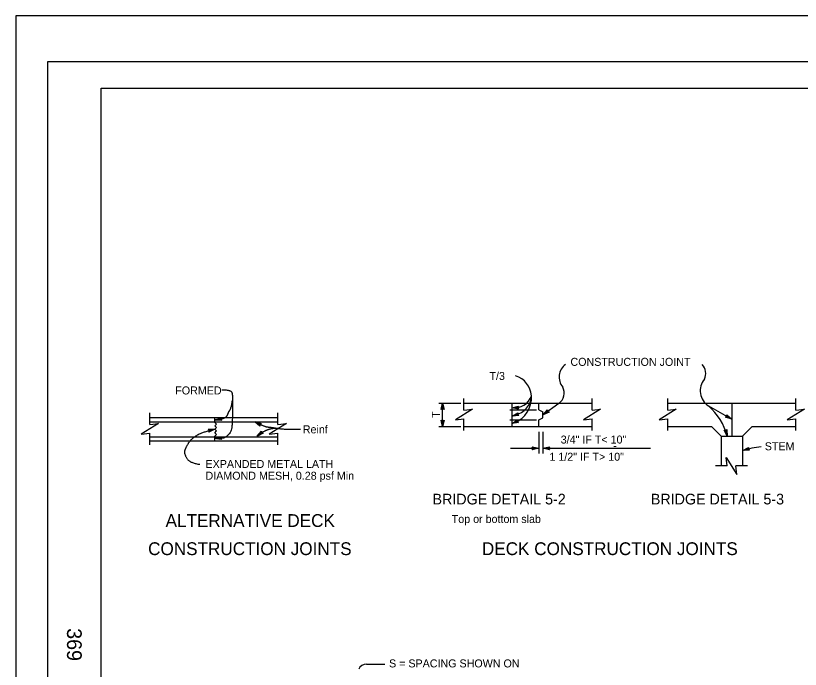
# Model space of a CAD drawing. Extents: x -894 to 866, y -472 to 714.
# Drawn here: x -894 to -159, y 101 to 714 of the extents above; entities that cross this region are included whole.
import ezdxf

# ---------------------------------------------------------------- set-up
doc = ezdxf.new("R2010")
doc.units = 0
for name, color, linetype in [('border_PLOTTING-ELEMENTS', 7, 'Continuous'), ('border_rw_22x34_Cut_Lines', 7, 'Continuous'), ('border_SHEET', 7, 'Continuous'), ('border_WITHIN-BORDER-anno', 7, 'Continuous'), ('str_Concrete-A', 7, 'Continuous'), ('str_Text-A', 7, 'Continuous')]:
    doc.layers.add(name, color=color, linetype=linetype)

msp = doc.modelspace()

# ---------------------------------------------------------------- linework, layer by layer
at = {"layer": 'border_PLOTTING-ELEMENTS'}
for points in [[(-894.04, -472.44), (865.96, -472.44), (865.96, 713.56), (-894.04, 713.56)], [(-864.04, 670.56), (835.96, 670.56), (835.96, -429.44), (-864.04, -429.44)]]:
    msp.add_lwpolyline(points, close=True, dxfattribs=at)
at = {"layer": 'border_rw_22x34_Cut_Lines'}
msp.add_lwpolyline([(-864.04, 670.56), (835.96, 670.56), (835.96, -429.44), (-864.04, -429.44)], close=True, dxfattribs=at)
at = {"layer": 'border_SHEET'}
for p, q in [((-814.04, 645.56), (810.96, 645.56)), ((-814.04, -404.44), (-814.04, 645.56))]:
    msp.add_line(p, q, dxfattribs=at)
at = {"layer": 'str_Concrete-A'}
for p, q in [((-473.8, 343.58), (-473.8, 354.58)), ((-353.8, 343.58), (-353.8, 354.58)), ((-282.76, 343.58), (-282.76, 354.58)), ((-162.76, 343.58), (-162.76, 354.58)), ((-473.8, 350.27), (-353.8, 350.27)), ((-428.8, 328.27), (-428.8, 350.27)), ((-403.8, 343.94), (-403.8, 350.27)), ((-282.76, 350.27), (-162.76, 350.27)), ((-222.76, 350.27), (-222.76, 319.27)), ((-768.32, 329.99), (-768.32, 340.99)), ((-648.32, 329.99), (-648.32, 340.99)), ((-430.8, 343.94), (-405.8, 343.94)), ((-403.8, 343.94), (-399.8, 342.01)), ((-399.8, 336.54), (-399.8, 342.01)), ((-768.32, 336.69), (-648.32, 336.69)), ((-768.32, 332.69), (-648.32, 332.69)), ((-707.37, 332.11), (-705.76, 330.5)), ((-707.35, 332.13), (-707.35, 336.69)), ((-473.8, 324.58), (-473.8, 335.58)), ((-430.8, 334.6), (-405.8, 334.6)), ((-403.8, 334.6), (-399.8, 336.54)), ((-403.8, 328.27), (-403.8, 334.6)), ((-353.8, 324.58), (-353.8, 335.58)), ((-282.76, 324.58), (-282.76, 335.58)), ((-162.76, 324.58), (-162.76, 335.58)), ((-707.37, 328.88), (-705.76, 330.5)), ((-707.37, 328.88), (-705.76, 327.27)), ((-707.37, 325.66), (-705.76, 327.27)), ((-707.37, 325.66), (-705.76, 324.05)), ((-707.37, 322.44), (-705.76, 324.05)), ((-473.8, 328.27), (-353.8, 328.27)), ((-282.76, 328.27), (-241.76, 328.27)), ((-232.76, 319.27), (-241.76, 328.27)), ((-212.76, 319.27), (-203.76, 328.27)), ((-203.76, 328.27), (-162.76, 328.27)), ((-768.32, 310.99), (-768.32, 321.99)), ((-768.32, 318.69), (-648.32, 318.69)), ((-707.37, 322.44), (-705.76, 320.82)), ((-707.37, 319.21), (-705.76, 320.82)), ((-707.35, 314.69), (-707.35, 319.19)), ((-648.32, 310.99), (-648.32, 321.99)), ((-232.76, 319.27), (-232.76, 291.27)), ((-232.76, 319.27), (-222.76, 319.27)), ((-222.76, 319.27), (-212.76, 319.27)), ((-212.76, 319.27), (-212.76, 291.27)), ((-768.32, 314.69), (-648.32, 314.69)), ((-227.09, 291.27), (-238.09, 291.27)), ((-208.09, 291.27), (-219.09, 291.27))]:
    msp.add_line(p, q, dxfattribs=at)
for points in [[(-473.8, 343.58), (-465.8, 344.58), (-481.8, 334.58), (-473.8, 335.58)], [(-353.8, 343.58), (-345.8, 344.58), (-361.8, 334.58), (-353.8, 335.58)], [(-282.76, 343.58), (-274.76, 344.58), (-290.76, 334.58), (-282.76, 335.58)], [(-162.76, 343.58), (-154.76, 344.58), (-170.76, 334.58), (-162.76, 335.58)], [(-768.32, 329.99), (-760.32, 330.99), (-776.32, 320.99), (-768.32, 321.99)], [(-648.32, 329.99), (-640.32, 330.99), (-656.32, 320.99), (-648.32, 321.99)], [(-227.09, 291.27), (-228.09, 299.27), (-218.09, 283.27), (-219.09, 291.27)]]:
    msp.add_lwpolyline(points, dxfattribs=at)
at = {"layer": 'str_Text-A'}
for p, q in [((-497.26, 350.27), (-476.84, 350.27)), ((-495.19, 344.27), (-493.85, 350.27)), ((-495.19, 344.27), (-493.85, 350.27)), ((-494.84, 344.49), (-493.85, 348.89)), ((-494.84, 344.49), (-493.85, 348.89)), ((-494.48, 344.72), (-493.85, 347.51)), ((-494.48, 344.72), (-493.85, 347.51)), ((-494.13, 344.9), (-493.86, 346.13)), ((-494.13, 344.9), (-493.86, 346.13)), ((-493.86, 346.13), (-493.59, 344.92)), ((-493.86, 346.13), (-493.59, 344.92)), ((-493.85, 328.27), (-493.85, 350.27)), ((-493.85, 350.27), (-493.85, 350.27)), ((-493.85, 350.27), (-492.52, 344.27)), ((-493.85, 350.27), (-493.85, 350.27)), ((-493.85, 350.27), (-492.52, 344.27)), ((-493.85, 348.88), (-492.88, 344.51)), ((-493.85, 348.88), (-492.88, 344.51)), ((-493.85, 347.51), (-493.23, 344.68)), ((-493.85, 347.51), (-493.23, 344.68)), ((-428.77, 345.88), (-422.79, 347.3)), ((-422.75, 344.63), (-428.77, 345.88)), ((-428.77, 345.88), (-428.77, 345.88)), ((-422.98, 344.98), (-427.39, 345.9)), ((-427.38, 345.9), (-423.02, 346.94)), ((-426.01, 345.92), (-423.2, 346.59)), ((-423.21, 345.34), (-426.01, 345.92)), ((-424.63, 345.94), (-423.42, 346.22)), ((-423.4, 345.68), (-424.63, 345.94)), ((-422.79, 347.3), (-423.57, 345.96)), ((-423.57, 345.96), (-422.75, 344.63)), ((-422.79, 347.3), (-422.79, 347.3)), ((-384.96, 349.99), (-399.74, 339.28)), ((-244.53, 347.58), (-222.72, 335.21)), ((-493.85, 345.07), (-495.19, 344.27)), ((-493.85, 345.07), (-495.19, 344.27)), ((-495.19, 344.27), (-495.19, 344.27)), ((-495.19, 344.27), (-495.19, 344.27)), ((-492.52, 344.27), (-493.85, 345.07)), ((-492.52, 344.27), (-493.85, 345.07)), ((-492.52, 344.27), (-492.52, 344.27)), ((-492.52, 344.27), (-492.52, 344.27)), ((-428.67, 338.07), (-423.38, 341.19)), ((-422.55, 338.65), (-428.67, 338.07)), ((-422.87, 338.92), (-427.36, 338.5)), ((-427.35, 338.51), (-423.49, 340.78)), ((-426.04, 338.92), (-423.55, 340.39)), ((-423.2, 339.19), (-426.04, 338.92)), ((-424.73, 339.35), (-423.66, 339.98)), ((-423.47, 339.47), (-424.73, 339.35)), ((-423.38, 341.19), (-423.73, 339.68)), ((-423.73, 339.68), (-422.55, 338.65)), ((-423.38, 341.19), (-423.38, 341.19)), ((-422.75, 344.63), (-422.75, 344.63)), ((-422.55, 338.65), (-422.55, 338.65)), ((-399.74, 339.28), (-395.66, 343.88)), ((-394.1, 341.71), (-399.74, 339.28)), ((-399.74, 339.28), (-399.74, 339.28)), ((-399.74, 339.28), (-399.74, 339.28)), ((-394.48, 341.88), (-398.63, 340.09)), ((-398.62, 340.1), (-395.64, 343.45)), ((-397.5, 340.9), (-395.58, 343.06)), ((-394.88, 342.03), (-397.5, 340.9)), ((-396.39, 341.71), (-395.56, 342.63)), ((-395.23, 342.21), (-396.39, 341.71)), ((-395.66, 343.88), (-395.66, 343.88)), ((-395.66, 343.88), (-395.53, 342.33)), ((-395.53, 342.33), (-394.1, 341.71)), ((-394.1, 341.71), (-394.1, 341.71)), ((-227.24, 337.78), (-227.28, 339.34)), ((-227.28, 339.34), (-227.28, 339.34)), ((-227.28, 339.34), (-222.72, 335.21)), ((-227.26, 338.92), (-223.92, 335.89)), ((-227.24, 338.49), (-225.12, 336.58)), ((-493.85, 328.27), (-495.18, 334.27)), ((-495.18, 334.27), (-495.18, 334.27)), ((-495.18, 334.27), (-493.85, 333.47)), ((-493.85, 328.27), (-495.18, 334.27)), ((-495.18, 334.27), (-495.18, 334.27)), ((-495.18, 334.27), (-493.85, 333.47)), ((-493.86, 329.66), (-494.82, 334.04)), ((-493.86, 329.66), (-494.82, 334.04)), ((-493.85, 331.04), (-494.48, 333.86)), ((-493.85, 331.04), (-494.48, 333.86)), ((-493.85, 332.42), (-494.12, 333.63)), ((-493.85, 332.42), (-494.12, 333.63)), ((-493.85, 333.47), (-492.51, 334.27)), ((-492.51, 334.27), (-493.85, 328.27)), ((-493.85, 333.47), (-492.51, 334.27)), ((-492.51, 334.27), (-493.85, 328.27)), ((-492.87, 334.06), (-493.85, 329.65)), ((-492.87, 334.06), (-493.85, 329.65)), ((-493.23, 333.82), (-493.85, 331.04)), ((-493.23, 333.82), (-493.85, 331.04)), ((-493.57, 333.65), (-493.85, 332.42)), ((-493.57, 333.65), (-493.85, 332.42)), ((-492.51, 334.27), (-492.51, 334.27)), ((-492.51, 334.27), (-492.51, 334.27)), ((-428.77, 331.22), (-423.57, 334.5)), ((-422.67, 331.99), (-428.77, 331.22)), ((-428.77, 331.22), (-428.77, 331.22)), ((-428.67, 338.07), (-428.67, 338.07)), ((-422.99, 332.25), (-427.47, 331.69)), ((-427.46, 331.7), (-423.67, 334.09)), ((-426.17, 332.15), (-423.72, 333.7)), ((-423.34, 332.51), (-426.17, 332.15)), ((-424.87, 332.62), (-423.82, 333.28)), ((-423.62, 332.78), (-424.87, 332.62)), ((-423.57, 334.5), (-423.88, 332.98)), ((-423.88, 332.98), (-422.67, 331.99)), ((-423.57, 334.5), (-423.57, 334.5)), ((-422.67, 331.99), (-422.67, 331.99)), ((-228.59, 337.01), (-227.24, 337.78)), ((-222.72, 335.21), (-228.59, 337.01)), ((-228.59, 337.01), (-228.59, 337.01)), ((-223.93, 335.89), (-228.21, 337.21)), ((-225.12, 336.58), (-227.89, 337.43)), ((-226.32, 337.26), (-227.51, 337.62)), ((-227.26, 338.1), (-226.32, 337.26)), ((-222.72, 335.21), (-222.72, 335.21)), ((-497.26, 328.27), (-476.84, 328.27)), ((-493.85, 328.27), (-493.85, 328.27)), ((-493.85, 328.27), (-493.85, 328.27)), ((-227.01, 319.23), (-229.85, 324.68)), ((-229.85, 324.68), (-229.85, 324.68)), ((-229.85, 324.68), (-228.36, 324.25)), ((-227.38, 320.57), (-229.44, 324.55)), ((-227.73, 321.9), (-229.06, 324.47)), ((-228.08, 323.23), (-228.66, 324.33)), ((-228.36, 324.25), (-227.27, 325.37)), ((-228.14, 324.49), (-228.08, 323.23)), ((-227.85, 324.75), (-227.73, 321.9)), ((-227.56, 325.07), (-227.37, 320.56)), ((-227.27, 325.37), (-227.27, 325.37)), ((-227.27, 325.37), (-227.01, 319.23)), ((-403.8, 323.27), (-403.8, 302.8)), ((-399.8, 323.27), (-399.8, 302.8)), ((-227.01, 319.23), (-227.01, 319.23)), ((-409, 307.8), (-409.8, 309.14)), ((-409.8, 309.14), (-409.8, 309.14)), ((-409.8, 309.14), (-403.8, 307.8)), ((-399.8, 307.8), (-393.8, 309.13)), ((-399.8, 307.8), (-393.8, 309.13)), ((-393.8, 309.13), (-394.6, 307.8)), ((-393.8, 309.13), (-394.6, 307.8)), ((-393.8, 309.13), (-393.8, 309.13)), ((-393.8, 309.13), (-393.8, 309.13)), ((-430.21, 307.8), (-403.8, 307.8)), ((-403.8, 307.8), (-409.8, 306.47)), ((-409.8, 306.47), (-409, 307.8)), ((-409.8, 306.47), (-409.8, 306.47)), ((-409.58, 308.78), (-405.18, 307.8)), ((-405.19, 307.8), (-409.56, 306.83)), ((-406.56, 307.8), (-409.39, 307.18)), ((-409.35, 308.42), (-406.56, 307.8)), ((-409.17, 308.08), (-407.94, 307.8)), ((-407.94, 307.8), (-409.15, 307.54)), ((-403.8, 307.8), (-403.8, 307.8)), ((-399.8, 307.8), (-298.85, 307.8)), ((-393.8, 306.46), (-399.8, 307.8)), ((-399.8, 307.8), (-399.8, 307.8)), ((-393.8, 306.46), (-399.8, 307.8)), ((-399.8, 307.8), (-399.8, 307.8)), ((-394.01, 306.82), (-398.42, 307.8)), ((-394.01, 306.82), (-398.42, 307.8)), ((-398.41, 307.8), (-394.03, 308.77)), ((-398.41, 307.8), (-394.03, 308.77)), ((-397.03, 307.8), (-394.21, 308.42)), ((-397.03, 307.8), (-394.21, 308.42)), ((-394.25, 307.18), (-397.03, 307.8)), ((-394.25, 307.18), (-397.03, 307.8)), ((-395.65, 307.8), (-394.44, 308.06)), ((-395.65, 307.8), (-394.44, 308.06)), ((-394.42, 307.52), (-395.65, 307.8)), ((-394.42, 307.52), (-395.65, 307.8)), ((-394.6, 307.8), (-393.8, 306.46)), ((-394.6, 307.8), (-393.8, 306.46)), ((-393.8, 306.46), (-393.8, 306.46)), ((-393.8, 306.46), (-393.8, 306.46)), ((-212.41, 305.83), (-206.98, 308.69)), ((-206.27, 306.12), (-212.41, 305.83)), ((-212.41, 305.83), (-212.41, 305.83)), ((-206.57, 306.4), (-211.08, 306.19)), ((-211.07, 306.2), (-207.11, 308.28)), ((-209.75, 306.55), (-207.19, 307.9)), ((-206.89, 306.69), (-209.75, 306.55)), ((-208.41, 306.92), (-207.32, 307.49)), ((-207.16, 306.98), (-208.41, 306.92)), ((-206.98, 308.69), (-207.4, 307.2)), ((-207.4, 307.2), (-206.27, 306.12)), ((-206.98, 308.69), (-206.98, 308.69)), ((-206.27, 306.12), (-206.27, 306.12)), ((-565.14, 105.49), (-547.96, 105.49))]:
    msp.add_line(p, q, dxfattribs=at)
for points in [[(-701.24, 333.75), (-707.35, 334.41), (-701.53, 336.4), (-701.71, 336.03), (-705.97, 334.57), (-701.49, 334.08), (-701.74, 334.41), (-704.6, 334.72), (-701.88, 335.65), (-702.05, 335.27), (-703.23, 334.87), (-701.99, 334.73), (-702.18, 334.99), (-701.53, 336.4), (-702.18, 334.99)], [(-665.11, 328.73), (-669.82, 332.68), (-663.88, 331.1), (-664.24, 330.88), (-668.59, 332.04), (-665.14, 329.14), (-665.16, 329.56), (-667.37, 331.41), (-664.59, 330.67), (-664.94, 330.45), (-666.15, 330.77), (-665.19, 329.97), (-665.21, 330.29), (-663.88, 331.1), (-665.21, 330.29)], [(-713.52, 325.67), (-707.37, 325.66), (-712.94, 323.06), (-712.81, 323.45), (-708.73, 325.35), (-713.24, 325.36), (-712.95, 325.06), (-710.07, 325.06), (-712.68, 323.84), (-712.55, 324.24), (-711.42, 324.76), (-712.67, 324.76), (-712.45, 324.53), (-712.94, 323.06), (-712.45, 324.53)], [(-662.07, 321.86), (-667.56, 319.08), (-663.77, 323.92), (-663.71, 323.51), (-666.49, 319.97), (-662.46, 322), (-662.85, 322.14), (-665.42, 320.84), (-663.65, 323.1), (-663.59, 322.7), (-664.36, 321.71), (-663.24, 322.28), (-663.54, 322.39), (-663.77, 323.92), (-663.54, 322.39)], [(-701.27, 316), (-707.35, 316.94), (-701.45, 318.67), (-701.64, 318.3), (-705.96, 317.04), (-701.51, 316.34), (-701.74, 316.68), (-704.59, 317.12), (-701.83, 317.93), (-702.02, 317.56), (-703.21, 317.21), (-701.98, 317.02), (-702.16, 317.29), (-701.45, 318.67), (-702.16, 317.29)]]:
    msp.add_lwpolyline(points, close=True, dxfattribs=at)
for centre, radius, start, end in [((-369.48, 374.67), 15.07, 128.17373, 218.44263), ((-258.99, 378.02), 11.79, 333.03877, 44.70809), ((-431.3, 355.76), 20.78, 3.79256, 73.4592), ((-235.6, 361.85), 16.83, 139.95499, 237.94183), ((-391.54, 359.66), 11.71, 304.24024, 28.77981), ((-426.37, 362.54), 16.7, 261.8812, 341.10489), ((-435.99, 355.4), 25.48, 291.44267, 3.90476), ((-429.73, 357.91), 19.18, 281.82963, 357.66094), ((-283.04, 304.2), 58.01, 15.01636, 48.40811), ((-179.17, 184.35), 125.94, 97.32706, 105.30268), ((-565.14, 97.49), 8, 90, 157.59319)]:
    msp.add_arc(centre, radius, start, end, dxfattribs=at)
for points in [[(-700.91, 362.71), (-692.32, 362.71), (-690.89, 358.42), (-690.89, 354.12), (-690.89, 328.37), (-692.94, 322.03), (-698.25, 317.33), (-701.52, 317.33), (-707.35, 316.94)], [(-707.35, 334.41), (-699.27, 335.32), (-695.6, 338.38), (-694.57, 341.65), (-692.73, 344.11), (-691.3, 349.22), (-690.89, 352.69)], [(-669.82, 332.68), (-661.08, 328.15), (-654.28, 327.5), (-641.14, 325.4), (-627.04, 325.73)], [(-707.37, 325.66), (-717.26, 323.46), (-729.12, 317.33), (-734.64, 308.74), (-736.48, 303.22), (-731.16, 294.03), (-721.35, 292.8)], [(-667.56, 319.08), (-662.05, 323.62), (-656.14, 326.06), (-650.82, 326.91), (-643.86, 325.97)]]:
    msp.add_open_spline(points, degree=2, dxfattribs=at)

# ---------------------------------------------------------------- texts
at = {"layer": 'border_WITHIN-BORDER-anno'}
msp.add_text('369', height=13.78, rotation=270, dxfattribs=at).set_placement((-845.95, 139.09))
at = {"layer": 'str_Text-A'}
for s, height, p in [('CONSTRUCTION JOINT', 7.5, (-374.01, 385.15)), ('T/3', 7.5, (-449.94, 371.92)), ('FORMED', 7.5, (-744.46, 358.33)), ('Reinf', 7.5, (-624.9, 321.85)), ('3/4" IF T< 10"', 7.5, (-383.13, 312.28)), ('-', 7.5, (-333.8, 306.72)), ('STEM', 7.5, (-191.84, 305.97)), (' 1 1/2" IF T> 10"', 7.5, (-396.49, 296.16)), ('EXPANDED METAL LATH', 7.5, (-716.13, 289.36)), ('DIAMOND MESH, 0.28 psf Min', 7.5, (-716.13, 278.36)), ('BRIDGE DETAIL 5-2', 10, (-503.29, 255.17)), ('BRIDGE DETAIL 5-3', 10, (-298.64, 255.17)), ('ALTERNATIVE DECK', 12, (-753.54, 234.06)), ('Top or bottom slab', 7.5, (-485.3, 237.79)), ('CONSTRUCTION JOINTS', 12, (-769.92, 207.66)), ('DECK CONSTRUCTION JOINTS', 12, (-457.01, 207.66)), ('S = SPACING SHOWN ON', 7.5, (-544.05, 102.32))]:
    msp.add_text(s, height=height, dxfattribs=at).set_placement(p)
msp.add_text('T', height=7.5, rotation=90, dxfattribs=at).set_placement((-496.39, 336.41))

doc.saveas('drawing.dxf')
